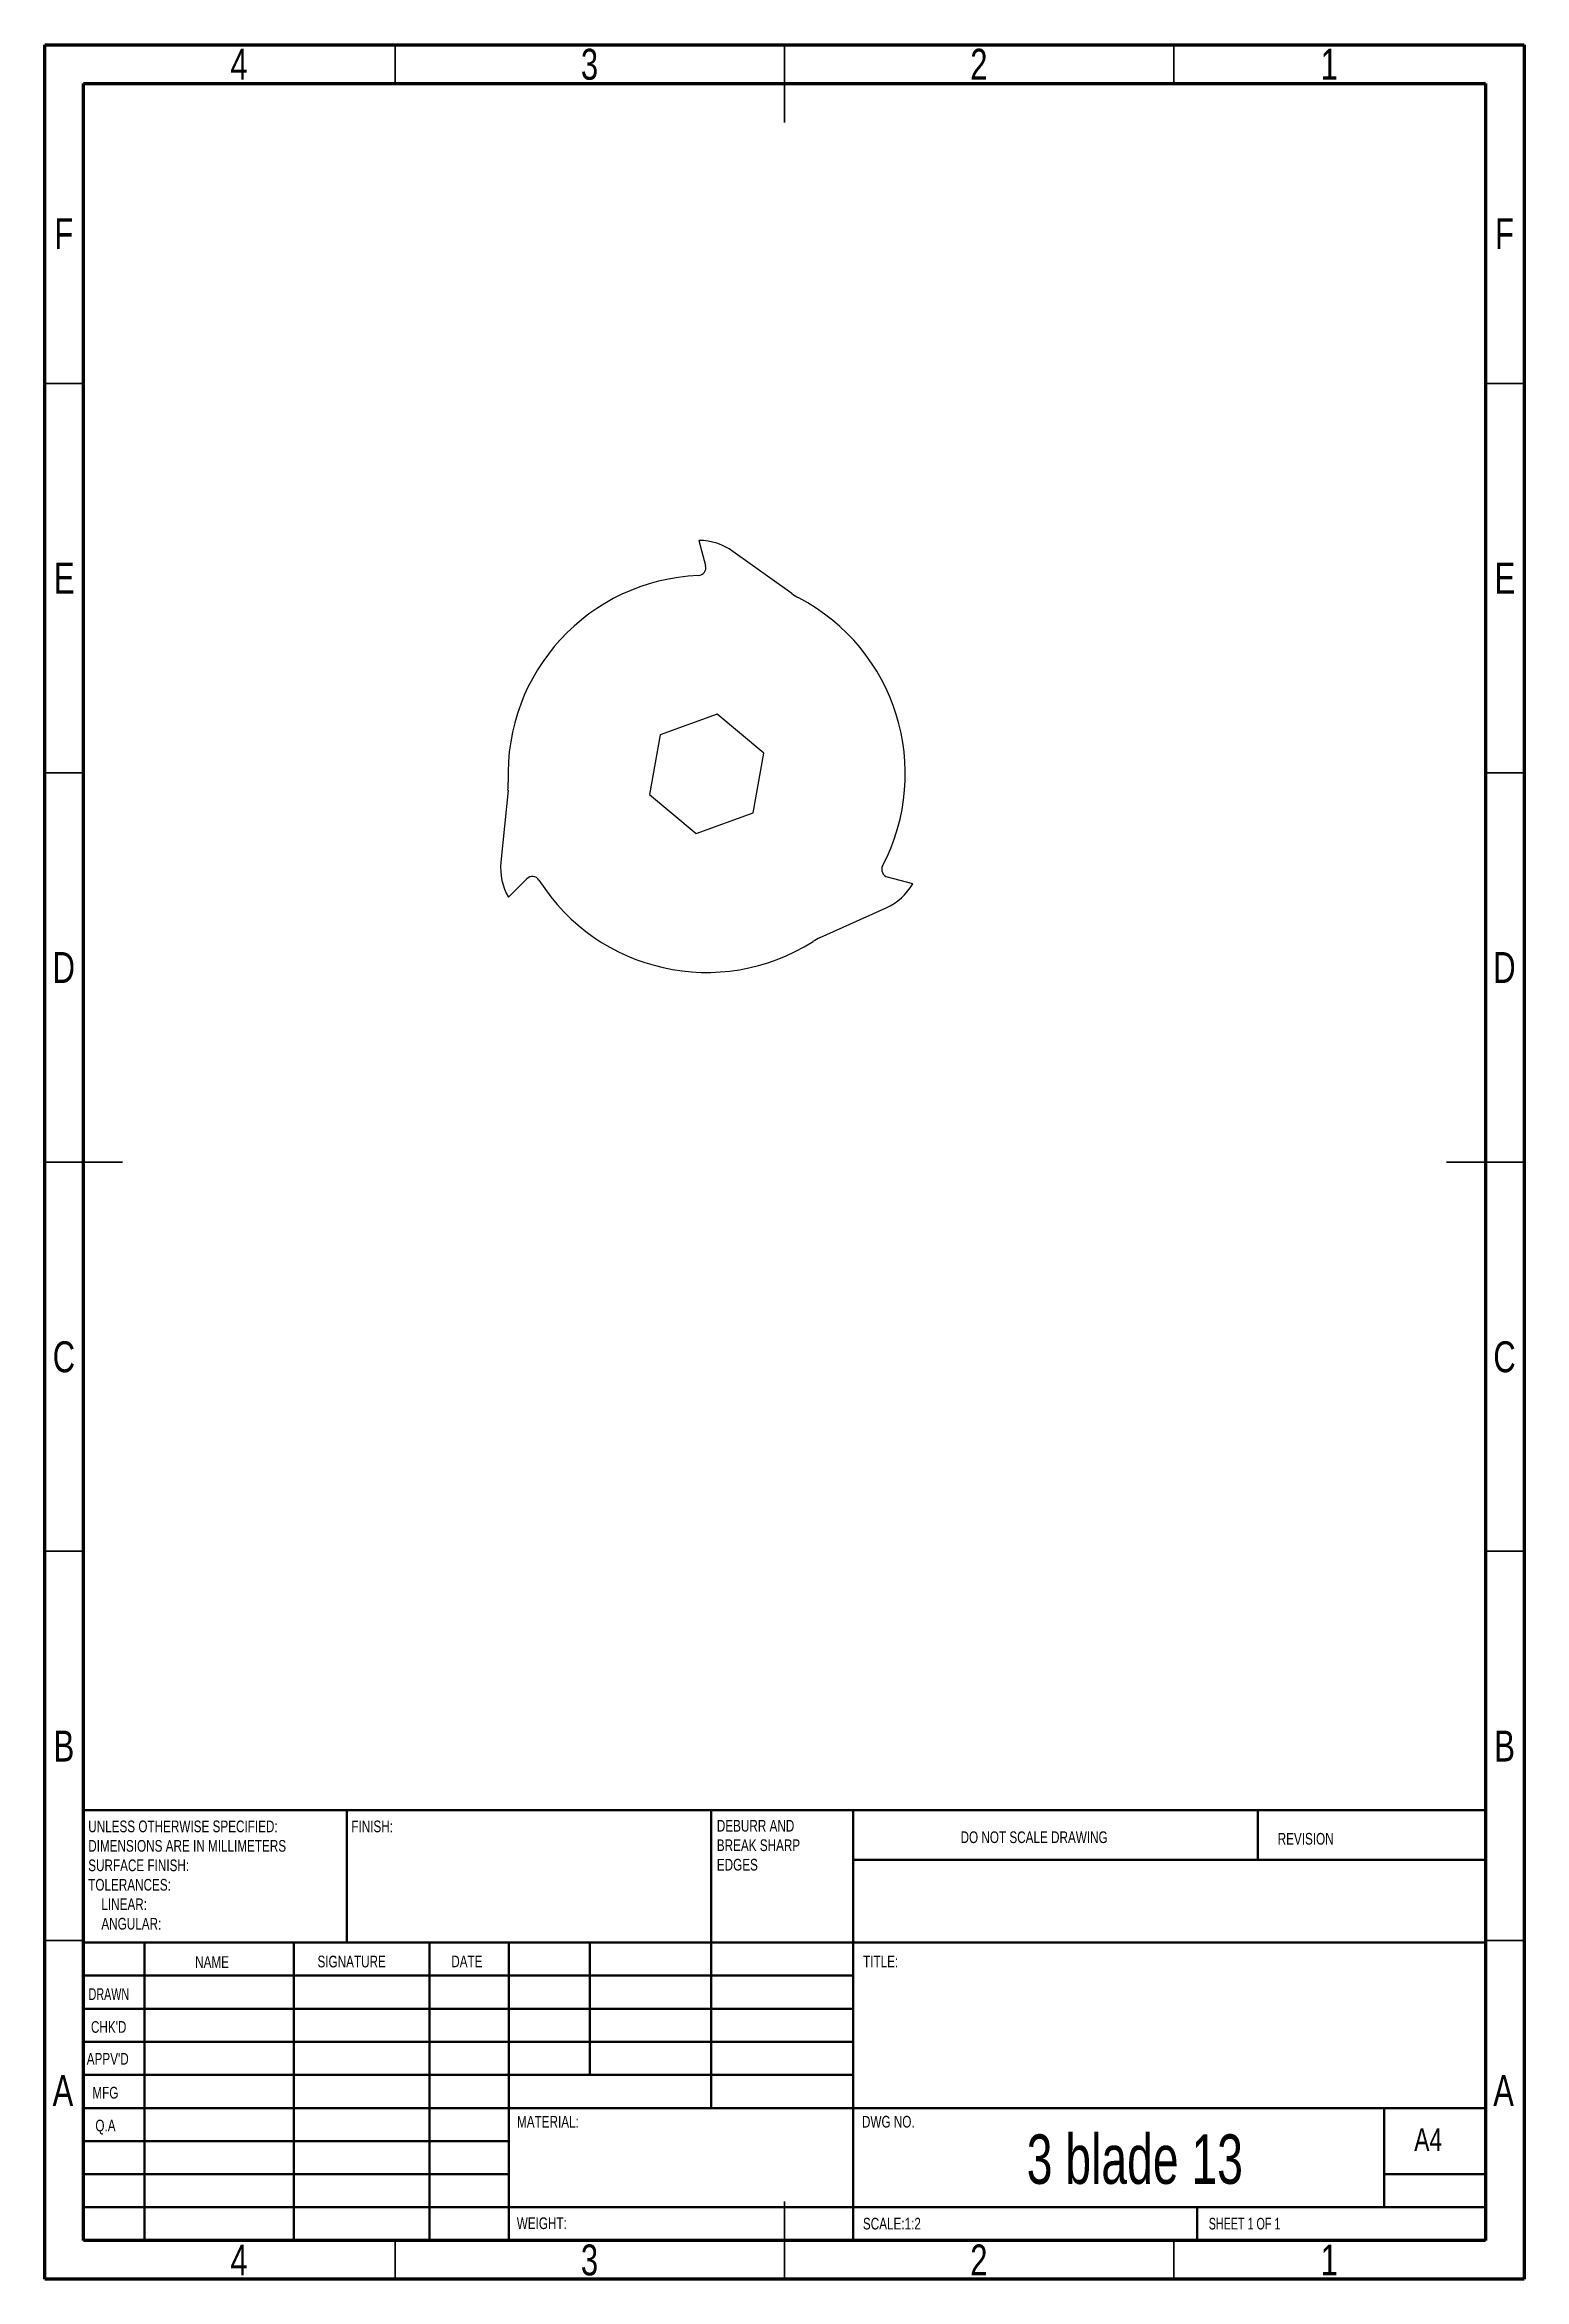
# Model space of a CAD drawing. Header units: millimetres. Extents: x 15 to 205, y 5 to 292.
import ezdxf

# ---------------------------------------------------------------- set-up
doc = ezdxf.new("R2010")
doc.units = ezdxf.units.MM
doc.styles.add('SLDTEXTSTYLE0', font='TXT', dxfattribs={"width": 0.75})
doc.styles.add('SLDTEXTSTYLE1', font='TXT', dxfattribs={"width": 0.686449})
doc.styles.add('SLDTEXTSTYLE2', font='TXT', dxfattribs={"width": 0.6875})
doc.styles.add('SLDTEXTSTYLE3', font='TXT', dxfattribs={"width": 0.7})

msp = doc.modelspace()

# ---------------------------------------------------------------- linework, layer by layer
at = {"color": 7, "linetype": 'Continuous', "lineweight": 70}
for p, q in [((15, 5), (15, 292)), ((15, 292), (205, 292)), ((205, 292), (205, 5)), ((20, 10), (20, 287)), ((20, 287), (200, 287)), ((200, 287), (200, 10)), ((200, 10), (20, 10)), ((205, 5), (15, 5))]:
    msp.add_line(p, q, dxfattribs=at)
at = {"color": 7, "linetype": 'Continuous', "lineweight": 35}
for p, q in [((60, 287), (60, 292)), ((110, 292), (110, 282)), ((110, 287), (110, 292)), ((160, 287), (160, 292)), ((20, 248.5), (15, 248.5)), ((200, 248.5), (205, 248.5)), ((20, 198.5), (15, 198.5)), ((200, 198.5), (205, 198.5)), ((15, 148.5), (25, 148.5)), ((20, 148.5), (15, 148.5)), ((205, 148.5), (195, 148.5)), ((200, 148.5), (205, 148.5)), ((20, 98.5), (15, 98.5)), ((200, 98.5), (205, 98.5)), ((20, 48.5), (15, 48.5)), ((200, 48.5), (205, 48.5)), ((110, 5), (110, 15)), ((60, 10), (60, 5)), ((110, 10), (110, 5)), ((160, 10), (160, 5))]:
    msp.add_line(p, q, dxfattribs=at)
at = {"color": 7, "linetype": 'Continuous', "lineweight": 25}
for p, q in [((99.01, 228.33), (99.87, 225.09)), ((110.93, 221.5), (103.38, 226.92)), ((101.36, 206.03), (94.04, 203.36)), ((107.33, 201.02), (101.36, 206.03)), ((94.04, 203.36), (92.68, 195.69)), ((105.98, 193.34), (107.33, 201.02)), ((74.5, 196.25), (73.58, 186.99)), ((92.68, 195.69), (98.65, 190.68)), ((98.65, 190.68), (105.98, 193.34)), ((74.54, 182.5), (76.92, 184.87)), ((126.47, 184.23), (123.23, 185.1)), ((114.59, 177.32), (123.06, 181.15))]:
    msp.add_line(p, q, dxfattribs=at)
at = {"color": 7, "linetype": 'Continuous', "lineweight": 50}
for p, q in [((20, 65.25), (200, 65.25)), ((20, 65.25), (20, 10)), ((53.8, 48.25), (53.8, 65.25)), ((100.6, 65.25), (100.6, 27)), ((118.8, 65.25), (118.8, 10)), ((170.8, 58.88), (170.8, 65.25)), ((200, 58.88), (118.8, 58.88)), ((200, 48.25), (20, 48.25)), ((27.8, 48.25), (27.8, 10)), ((46.99, 48.25), (46.99, 10)), ((64.4, 48.25), (64.4, 10)), ((74.6, 10), (74.6, 48.25)), ((85, 31.25), (85, 48.25)), ((118.8, 44), (20, 44)), ((118.8, 39.75), (20, 39.75)), ((118.8, 35.5), (20, 35.5)), ((118.8, 31.25), (20, 31.25)), ((74.6, 27), (20, 27)), ((74.6, 27), (200, 27)), ((187, 14.25), (187, 27)), ((74.6, 22.75), (20, 22.75)), ((74.6, 18.5), (20, 18.5)), ((200, 18.5), (187, 18.5)), ((20, 14.25), (200, 14.25)), ((163, 10), (163, 14.25))]:
    msp.add_line(p, q, dxfattribs=at)
at = {"color": 7, "linetype": 'Continuous', "lineweight": 25}
for centre, radius, start, end in [((99.01, 220.83), 7.5, 54.3147, 90), ((98.91, 224.83), 1, 272.373, 15), ((100.01, 198.35), 25.5, 92.373, 182.373), ((115.31, 227.59), 7.5, 234.3147, 242.373), ((100.01, 198.35), 25.5, 332.373, 62.373), ((67.03, 196.99), 7.5, 354.3147, 2.373), ((81.04, 186.25), 7.5, 174.3147, 210), ((77.62, 184.17), 1, 32.373, 135), ((100.01, 198.35), 25.5, 212.373, 302.373), ((123.48, 186.07), 1, 152.373, 255), ((119.97, 187.98), 7.5, 294.3147, 330), ((117.67, 170.48), 7.5, 114.3147, 122.373)]:
    msp.add_arc(centre, radius, start, end, dxfattribs=at)

# ---------------------------------------------------------------- texts
at = {"color": 7, "linetype": 'Continuous', "lineweight": 0}
for s, insert, char_height, attachment_point, style in [('4', (39.96, 291.47), 3.97, 2, 'SLDTEXTSTYLE0'), ('3', (84.96, 291.47), 3.97, 2, 'SLDTEXTSTYLE0'), ('2', (134.96, 291.47), 3.97, 2, 'SLDTEXTSTYLE0'), ('1', (179.96, 291.47), 3.97, 2, 'SLDTEXTSTYLE0'), ('F', (17.46, 269.72), 3.97, 2, 'SLDTEXTSTYLE0'), ('F', (202.46, 269.72), 3.97, 2, 'SLDTEXTSTYLE0'), ('E', (17.51, 225.47), 3.97, 2, 'SLDTEXTSTYLE0'), ('E', (202.51, 225.47), 3.97, 2, 'SLDTEXTSTYLE0'), ('D', (17.45, 175.47), 3.97, 2, 'SLDTEXTSTYLE0'), ('D', (202.45, 175.47), 3.97, 2, 'SLDTEXTSTYLE0'), ('C', (17.46, 125.47), 3.97, 2, 'SLDTEXTSTYLE0'), ('C', (202.46, 125.47), 3.97, 2, 'SLDTEXTSTYLE0'), ('B', (17.47, 75.47), 3.97, 2, 'SLDTEXTSTYLE0'), ('B', (202.47, 75.47), 3.97, 2, 'SLDTEXTSTYLE0'), ('UNLESS OTHERWISE SPECIFIED:', (20.59, 63.92), 1.5, 1, 'SLDTEXTSTYLE0'), ('FINISH:', (54.37, 63.92), 1.5, 1, 'SLDTEXTSTYLE0'), ('DEBURR AND', (101.31, 64), 1.5, 1, 'SLDTEXTSTYLE0'), ('DIMENSIONS ARE IN MILLIMETERS', (20.59, 61.42), 1.5, 1, 'SLDTEXTSTYLE0'), ('BREAK SHARP', (101.31, 61.5), 1.5, 1, 'SLDTEXTSTYLE0'), ('DO NOT SCALE DRAWING', (132.61, 62.53), 1.5, 1, 'SLDTEXTSTYLE0'), ('REVISION', (173.33, 62.33), 1.5, 1, 'SLDTEXTSTYLE0'), ('SURFACE FINISH:', (20.59, 58.92), 1.5, 1, 'SLDTEXTSTYLE0'), ('EDGES', (101.31, 59), 1.5, 1, 'SLDTEXTSTYLE0'), ('TOLERANCES:', (20.59, 56.42), 1.5, 1, 'SLDTEXTSTYLE0'), ('LINEAR:', (22.28, 53.92), 1.5, 1, 'SLDTEXTSTYLE0'), ('ANGULAR:', (22.28, 51.42), 1.5, 1, 'SLDTEXTSTYLE0'), ('NAME', (34.32, 46.5), 1.5, 1, 'SLDTEXTSTYLE0'), ('SIGNATURE', (50.03, 46.56), 1.5, 1, 'SLDTEXTSTYLE0'), ('DATE', (67.21, 46.58), 1.5, 1, 'SLDTEXTSTYLE0'), ('TITLE:', (120.09, 46.58), 1.5, 1, 'SLDTEXTSTYLE0'), ('DRAWN', (20.64, 42.38), 1.5, 1, 'SLDTEXTSTYLE1'), ("CHK'D", (20.94, 38.16), 1.5, 1, 'SLDTEXTSTYLE0'), ("APPV'D", (20.4, 34.07), 1.5, 1, 'SLDTEXTSTYLE0'), ('A', (17.34, 31.22), 3.97, 2, 'SLDTEXTSTYLE0'), ('MFG', (21.12, 29.72), 1.5, 1, 'SLDTEXTSTYLE0'), ('A', (202.34, 31.22), 3.97, 2, 'SLDTEXTSTYLE0'), ('MATERIAL:', (75.65, 25.99), 1.5, 1, 'SLDTEXTSTYLE0'), ('DWG NO.', (119.95, 25.99), 1.5, 1, 'SLDTEXTSTYLE0'), ('Q.A', (21.51, 25.5), 1.5, 1, 'SLDTEXTSTYLE0'), ('3 blade 13', (154.99, 23.61), 6.35, 2, 'SLDTEXTSTYLE3'), ('A4', (190.87, 24.41), 2.91, 1, 'SLDTEXTSTYLE0'), ('WEIGHT:', (75.62, 12.95), 1.499, 1, 'SLDTEXTSTYLE0'), ('SCALE:1:2', (120.07, 12.9), 1.5, 1, 'SLDTEXTSTYLE0'), ('SHEET 1 OF 1', (164.48, 12.9), 1.5, 1, 'SLDTEXTSTYLE2'), ('4', (39.96, 9.47), 3.97, 2, 'SLDTEXTSTYLE0'), ('3', (84.96, 9.47), 3.97, 2, 'SLDTEXTSTYLE0'), ('2', (134.96, 9.47), 3.97, 2, 'SLDTEXTSTYLE0'), ('1', (179.96, 9.47), 3.97, 2, 'SLDTEXTSTYLE0')]:
    msp.add_mtext(s, dxfattribs=dict(at, insert=insert, char_height=char_height, attachment_point=attachment_point, style=style))

doc.saveas('drawing.dxf')
